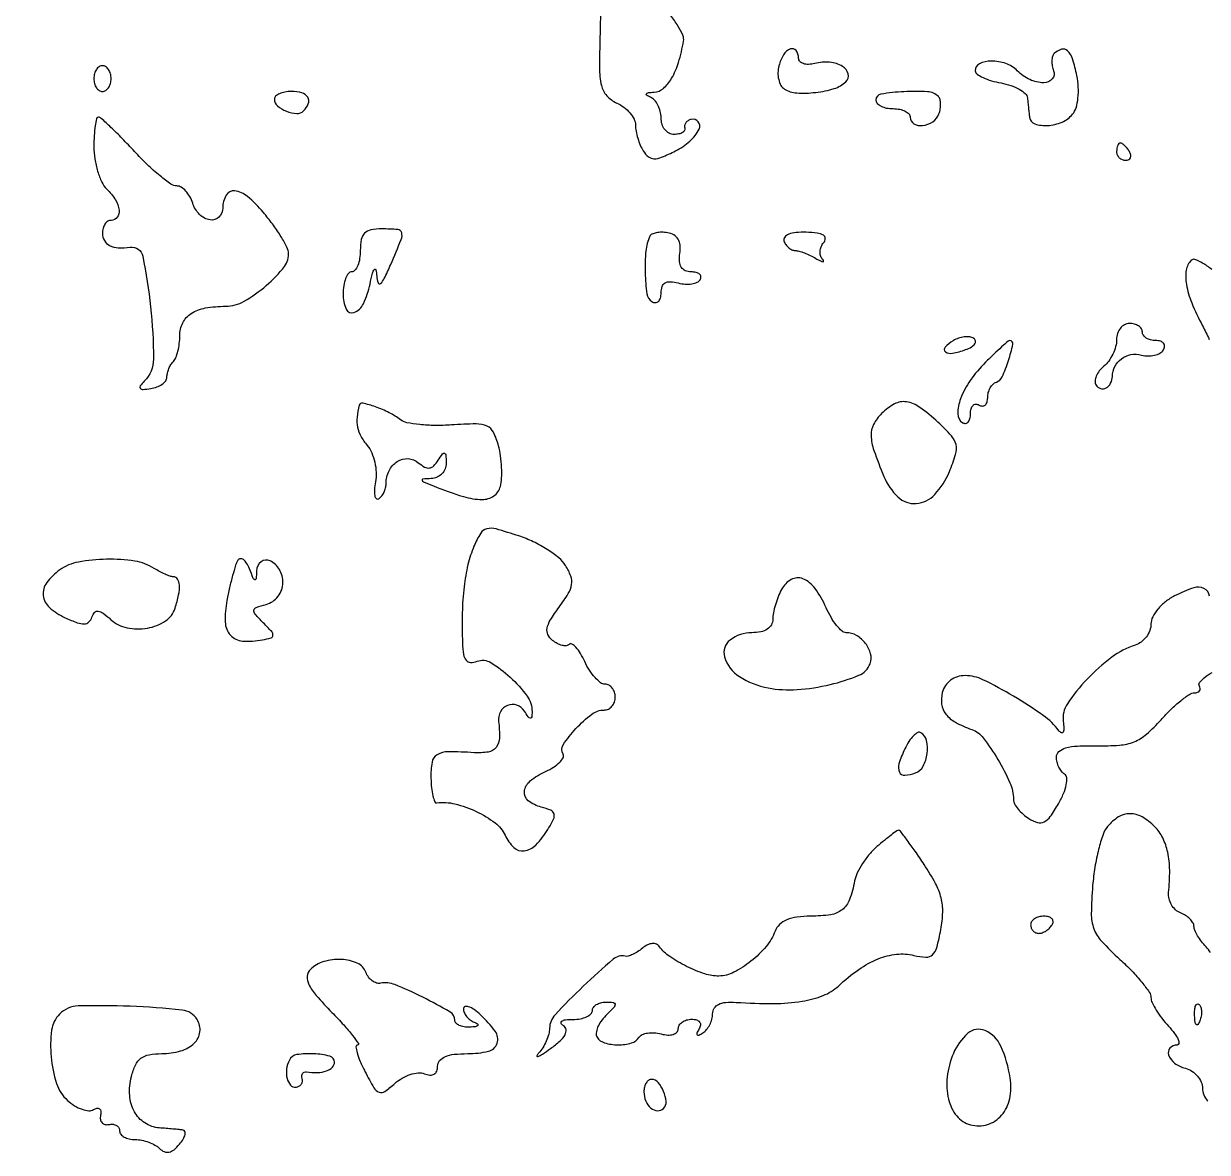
# Model space of a CAD drawing. Extents: x 0 to 5034, y 0 to 2560.
# Drawn here: x 535.8 to 673.6, y 1475.5 to 1606.9 of the extents above; entities that cross this region are included whole.
import ezdxf

# ---------------------------------------------------------------- set-up
doc = ezdxf.new("R2010")
doc.units = 0

msp = doc.modelspace()

# ---------------------------------------------------------------- linework, layer by layer
for points in [[(526.103439, 1377, 0.000674), (526.155146, 1387.921644, 0.000044), (526.25998, 1419.689892, 0.000061), (526.356434, 1450.89634, 0.000347), (526.394204, 1467.5, 0.005704), (526.33438, 1473.587084, 0.002906), (526.127489, 1481.234375, 0.002886), (525.822765, 1489.118343, 0.004321), (525.457378, 1496, -0.004088), (525.092582, 1502.810605, -0.002882), (524.789257, 1510.471875, -0.002908), (524.584007, 1517.802787, -0.006113), (524.527327, 1523.5, -0.005473), (524.725166, 1538.461266, -0.003102), (525.275425, 1556.573098, -0.000555), (525.982654, 1575.331144, -0.12941), (526.484045, 1576.974185, 0.145659), (526.683963, 1577.71292, 0.003072), (526.564878, 1581.536407, 0.006859), (526.335124, 1586.037683, 0.004536), (525.953415, 1591.201332, -0.015741), (525.191422, 1606.01857, -0.005314), (524.990937, 1627.637261, -0.005068)], [(602.972531, 1610.90222, -0.007536), (602.909221, 1606.418567, 0.006461), (602.833487, 1601.764023, 0.055145), (603.055646, 1599.692368, 0.13078), (603.668656, 1598.506475, 0.103852), (604.840775, 1597.657844, -0.05644), (605.667686, 1597.170607, -0.055442), (606.370226, 1596.508218, -0.060443), (606.851222, 1595.779313, -0.113729), (607.015313, 1595.097186, 0.044512), (607.085963, 1594.382626, 0.026605), (607.289654, 1593.552836, 0.026498), (607.582897, 1592.741687, 0.04113), (607.927737, 1592.082683, 0.078031), (608.52877, 1591.397482, 0.175519), (609.16963, 1591.165366, 0.099428), (610.062419, 1591.344674, 0.01621), (611.676613, 1592.082683, 0.066209), (613.349147, 1593.210956, 0.09622), (614.428024, 1594.620606, 0.29634), (614.329221, 1595.477577, 0.288853), (613.5, 1595.75, 0.0758), (613.136763, 1595.598012, 0.09521), (612.867188, 1595.353125, 0.109702), (612.732382, 1595.055244, 0.132821), (612.75, 1594.75, -0.210722), (612.723262, 1594.465217, -0.131092), (612.485937, 1594.220313, -0.086375), (612.056364, 1594.054636, -0.048983), (611.5, 1594, -0.12694), (610.92795, 1594.14761, -0.100762), (610.440625, 1594.563021, -0.089679), (610.113024, 1595.184424, -0.076722), (610, 1595.916667, 0.060204), (609.90689, 1596.687147, 0.059088), (609.632812, 1597.418476, 0.064373), (609.228318, 1598.003208, 0.113869), (608.75, 1598.337719, -0.042025), (608.319604, 1598.555009, -0.439808), (608.286222, 1598.728047, -0.204538), (608.517963, 1598.863569, -0.019696), (609.182612, 1598.921053, 0.170617), (610.261843, 1599.35821, 0.080804), (611.225981, 1600.534284, 0.058008), (612.027983, 1602.3818, 0.029866), (612.613366, 1604.838153, 0.148182), (612.528734, 1605.540115, 0.031682), (611.957892, 1606.643185, 0.030515), (611.104931, 1607.884873, 0.024958)], [(674.072525, 1578.29208, 0.036463), (672.999853, 1579.024756, 0.041518), (672.120689, 1579.442275, 0.294546), (671.680667, 1579.347334, 0.16107), (671.101119, 1578.195028, 0.079744), (671.121887, 1576.539533, 0.0552), (671.744098, 1574.391779, 0.024939), (673, 1571.738815, -0.021377), (673.768556, 1570.144772, -0.019484)], [(673.822633, 1540.254037, 0.237501), (673.168472, 1541.150851, 0.206733), (671.983752, 1541.22976, 0.031305), (669.75, 1540.275315, 0.049187), (668.688832, 1539.603067, 0.051909), (667.800365, 1538.74721, 0.057535), (667.197871, 1537.838395, 0.118165), (667, 1537.012822, -0.089785), (666.862147, 1536.251327, -0.070908), (666.460188, 1535.515122, -0.070354), (665.864652, 1534.9153, -0.085501), (665.162341, 1534.551525, 0.08451), (662.435413, 1533.145861, 0.042492), (659.539472, 1530.556815, 0.040934), (657.269667, 1527.718363, 0.183754), (656.79475, 1525.683262, -0.02306), (656.866735, 1524.868115, -0.117048), (656.780751, 1524.423587, -0.414907), (656.577418, 1524.347026, -0.127708), (656.29475, 1524.575849, 0.079497), (654.460871, 1526.375193, 0.021272), (651.019805, 1528.603667, 0.019503), (647.448427, 1530.523102, 0.114029), (645.384497, 1531, 0.075231), (644.474052, 1530.862233, 0.083852), (643.681938, 1530.462185, 0.08599), (643.080105, 1529.834349, 0.084429), (642.719866, 1529.036768, 0.099685), (642.641481, 1527.664629, 0.133122), (643.132418, 1526.523666, 0.100167), (644.26989, 1525.565383, 0.039926), (646.140054, 1524.72881, -0.145559), (647.482393, 1523.750284, -0.028423), (649.177889, 1521.245048, -0.030108), (650.590798, 1518.517425, -0.104818), (651, 1516.586909, 0.123357), (651.126162, 1516.083322, 0.047041), (651.528436, 1515.475913, 0.04295), (652.110635, 1514.869243, 0.040493), (652.79893, 1514.357643, 0.067973), (653.809839, 1513.903153, 0.190846), (654.568752, 1513.971934, 0.123805), (655.286283, 1514.593552, 0.022383), (656.239595, 1516.09475, 0.029485), (656.823217, 1517.266611, 0.050588), (657.14758, 1518.30771, 0.068169), (657.199578, 1519.108891, 0.240985), (656.940665, 1519.536671, -0.090861), (656.580488, 1519.862125, -0.05315), (656.27632, 1520.359826, -0.05081), (656.069776, 1520.942161, -0.059899), (656, 1521.522519, -0.214952), (656.288007, 1522.161498, -0.11332), (657.067843, 1522.585701, -0.057453), (658.46161, 1522.807398, -0.015759), (660.688703, 1522.832891, 0.023891), (663.338358, 1522.906314, 0.077624), (665.044394, 1523.306513, 0.08362), (666.477673, 1524.189609, 0.030643), (668.174607, 1525.869389, -0.01763), (669.324233, 1527.068175, -0.022739), (670.465357, 1528.080383, -0.021391), (671.469076, 1528.823579, -0.14975), (672.044921, 1529, 0.078182), (672.418831, 1529.058826, 0.155993), (672.659782, 1529.23142, 0.185368), (672.731661, 1529.487999, 0.115546), (672.631139, 1529.787813, -0.314074), (672.652986, 1530.18418, -0.054714), (673.205687, 1530.750737, -0.042543), (674.107446, 1531.372207, -0.025423)], [(673.912642, 1498.760467, 0.077037), (673.410981, 1499.446162, -0.030855), (672.871001, 1500.057241, -0.031517), (672.414476, 1500.725972, -0.033208), (672.095422, 1501.354696, -0.101145), (672, 1501.821583, 0.135124), (671.886278, 1502.234704, 0.062071), (671.540571, 1502.679018, 0.054892), (671.03423, 1503.085065, 0.05), (670.435986, 1503.386191, -0.094149), (669.851868, 1503.747662, -0.074559), (669.384032, 1504.326126, -0.073312), (669.10024, 1505.026762, -0.085236), (669.051141, 1505.74318, 0.027056), (669.174955, 1508.345995, 0.050418), (668.949023, 1510.443173, 0.062706), (668.370089, 1512.115262, 0.081891), (667.428571, 1513.428571, 0.066036), (665.963805, 1514.550245, 0.130652), (664.559749, 1514.926468, 0.140116), (663.221273, 1514.546727, 0.080978), (661.94969, 1513.439381, 0.090067), (661.42066, 1512.500391, 0.021515), (660.905554, 1510.776777, 0.021425), (660.477819, 1508.714786, 0.019741), (660.213974, 1506.566706, 0.016931), (660.05354, 1503.287042, 0.092374), (660.351451, 1501.543242, 0.099126), (661.249518, 1500.081865, 0.020966), (663.386729, 1497.966647, -0.016132), (664.770446, 1496.623387, -0.021187), (665.938602, 1495.306459, -0.019273), (666.803573, 1494.156028, -0.152709), (667, 1493.527883, 0.110206), (667.13053, 1492.942869, 0.027286), (667.598943, 1492.072269, 0.026584), (668.258514, 1491.11091, 0.023891), (669.038955, 1490.188561, -0.024038), (669.750288, 1489.347384, -0.056384), (670.173774, 1488.64289, -0.130554), (670.250488, 1488.19317, -0.387895), (670.038955, 1488, 0.210198), (669.21152, 1487.63607, 0.277521), (669.050875, 1486.846235, 0.148089), (669.755892, 1485.88898, 0.096844), (671, 1485.289749, -0.079519), (671.764274, 1484.953491, -0.072673), (672.4125, 1484.386928, -0.07577), (672.849491, 1483.683962, -0.101579), (673, 1482.950756, 0.099768), (673.149444, 1482.20925, 0.071531), (673.585761, 1481.482306, 0.068604)]]:
    msp.add_lwpolyline(points, format="xyb")
for points in [[(623.710511, 1602.000996, 0.058871), (623.596758, 1601.182961, 0.062434), (623.680929, 1600.377658, 0.069923), (623.940418, 1599.705582, 0.127084), (624.34388, 1599.28185, 0.125835), (625.786213, 1598.825025, 0.043568), (627.985913, 1598.892584, 0.04366), (630.151019, 1599.342862, 0.119209), (631.491641, 1600.127652, 0.267168), (631.759671, 1601.053657, 0.20161), (631.115807, 1601.921548, 0.112069), (629.612381, 1602.4055, 0.086211), (627.889302, 1602.260801, -0.054449), (627.166085, 1602.153724, -0.089366), (626.554982, 1602.239879, -0.126436), (626.151361, 1602.498504, -0.189575), (626, 1602.883369, 0.160805), (625.711298, 1603.757832, 0.337197), (625.062354, 1603.946258, 0.163993), (624.25648, 1603.277133, 0.07438)], [(655.735568, 1603.402234, 0.131935), (655.545171, 1603.072034, 0.057779), (655.471459, 1602.568156, 0.05155), (655.514361, 1601.982947, 0.04759), (655.67589, 1601.402234, -0.280409), (655.503318, 1600.455855, -0.214806), (654.522261, 1600.017187, -0.110019), (652.911651, 1600.380508, -0.086307), (651.443444, 1601.413699, 0.112594), (650.110529, 1602.251514, 0.084892), (648.399193, 1602.540929, 0.113303), (647.034652, 1602.225039, 0.303934), (646.556697, 1601.404671, 0.225662), (646.768882, 1601.022178, 0.044991), (647.461334, 1600.615987, 0.039558), (648.425308, 1600.251479, 0.027739), (649.556697, 1599.990179, -0.037764), (650.69246, 1599.703793, -0.048998), (651.672123, 1599.265816, -0.057835), (652.370661, 1598.752347, -0.18221), (652.625, 1598.240179, 0.001587), (652.681966, 1597.692424, 0.001085), (652.75, 1597.070553, 0.001093), (652.818189, 1596.471419, 0.002211), (652.875, 1596, 0.285171), (653.49693, 1595.230834, 0.101954), (654.956738, 1595.036942, 0.08239), (656.652657, 1595.444005, 0.120096), (657.881187, 1596.35684, 0.101367), (658.283494, 1597.109852, 0.044665), (658.508159, 1598.221776, 0.040504), (658.546009, 1599.52062, 0.036407), (658.378632, 1600.85684, 0.026205), (657.887309, 1602.782669, 0.12617), (657.297807, 1603.737288, 0.270791), (656.585611, 1603.909823, 0.124177)], [(544, 1600.5, 0.064853), (544.074694, 1599.926543, 0.082425), (544.29375, 1599.440625, 0.098894), (544.618646, 1599.115568, 0.148195), (545, 1599, 0.148195), (545.381354, 1599.115568, 0.098894), (545.70625, 1599.440625, 0.082425), (545.925306, 1599.926543, 0.064853), (546, 1600.5, 0.064853), (545.925306, 1601.073457, 0.082425), (545.70625, 1601.559375, 0.098894), (545.381354, 1601.884432, 0.148195), (545, 1602, 0.148195), (544.618646, 1601.884432, 0.098894), (544.29375, 1601.559375, 0.082425), (544.074694, 1601.073457, 0.064853)], [(565, 1598.106989, 0.218907), (565.3552, 1597.334562, 0.081579), (566.400699, 1596.699345, 0.081237), (567.598661, 1596.430132, 0.214275), (568.402234, 1596.735568, 0.104297), (568.952019, 1597.579208, 0.235241), (568.883473, 1598.319195, 0.186855), (568.20484, 1598.83178, 0.069473), (567, 1599, 0.042713), (566.234328, 1598.934472, 0.06238), (565.5875, 1598.737678, 0.081888), (565.149216, 1598.448422, 0.208972)], [(635, 1598, 0.191087), (635.151477, 1597.618118, 0.088204), (635.5875, 1597.29375, 0.068025), (636.234582, 1597.073693, 0.048028), (637, 1597, -0.048028), (637.765418, 1596.926307, -0.068025), (638.4125, 1596.70625, -0.088204), (638.848523, 1596.381882, -0.191087), (639, 1596, 0.262824), (639.424407, 1595.248372, 0.167329), (640.432463, 1595.032283, 0.123114), (641.603609, 1595.480361, 0.149596), (642.32411, 1596.402234, 0.04759), (642.485639, 1596.982947, 0.05155), (642.528541, 1597.568156, 0.057779), (642.454829, 1598.072034, 0.131935), (642.264432, 1598.402234, 0.182982), (641.00495, 1598.969886, 0.029206), (638.254062, 1598.978363, 0.026651), (635.584113, 1598.687251, 0.367553)], [(544, 1592.571429, 0.038834), (544.110663, 1591.148734, 0.035061), (544.440625, 1589.709375, 0.036842), (544.923887, 1588.460046, 0.085875), (545.5, 1587.642857, -0.055423), (546.507008, 1586.383905, -0.107292), (546.947156, 1585.178745, -0.202015), (546.726068, 1584.35516, -0.231473), (546, 1584, 0.148195), (545.618646, 1583.884432, 0.098894), (545.29375, 1583.559375, 0.082425), (545.074694, 1583.073457, 0.064853), (545, 1582.5, 0.130634), (545.225786, 1581.650556, 0.146095), (545.837389, 1581.068017, 0.106025), (546.844122, 1580.800564, 0.048681), (548.206958, 1580.867231, -0.398137), (549.687037, 1579.829171, -0.023802), (550.600451, 1573.935896, -0.025792), (550.933151, 1567.848704, -0.1997), (549.869301, 1565.269301, 0.034068), (549.394633, 1564.725133, 0.356394), (549.404429, 1564.449633, 0.233315), (549.720415, 1564.318967, 0.019854), (550.619301, 1564.414631, 0.053087), (551.338681, 1564.599701, 0.066041), (551.947545, 1564.924281, 0.079438), (552.359338, 1565.331817, 0.159341), (552.5, 1565.761996, -0.058752), (552.55484, 1566.227095, -0.038992), (552.720312, 1566.73894, -0.039042), (552.962775, 1567.21784, -0.059742), (553.25, 1567.583333, 0.102048), (553.538928, 1568.022407, 0.032953), (553.779688, 1568.76701, 0.031293), (553.944715, 1569.652369, 0.030438), (554, 1570.559678, -0.11329), (554.347269, 1572.072665, -0.137712), (555.30824, 1573.157476, -0.101122), (556.956462, 1573.797893, -0.042285), (559.342006, 1574, 0.131745), (561.479591, 1574.573179, 0.047563), (564.063129, 1576.413751, 0.04666), (566.17466, 1578.619955, 0.206865), (566.6299, 1580.315896, 0.087108), (566.387276, 1581.049251, 0.01754), (565.691845, 1582.240637, 0.018031), (564.772612, 1583.585741, 0.015991), (563.722815, 1584.917569, 0.041106), (561.87558, 1586.778624, 0.150262), (560.367397, 1587.431741, 0.300948), (559.389572, 1586.929767, 0.12867), (559, 1585.440983, -0.20147), (558.552815, 1584.376225, -0.237823), (557.522358, 1584.047743, -0.160178), (556.29485, 1584.680629, -0.117985), (555.5, 1586, 0.052032), (555.166338, 1586.764963, 0.058436), (554.692211, 1587.4125, 0.06686), (554.156542, 1587.85328, 0.139648), (553.641467, 1588, -0.154166), (552.967201, 1588.212959, -0.018156), (551.696841, 1589.175, -0.020363), (550.237803, 1590.468118, -0.015361), (548.739931, 1592, 0.006715), (547.29207, 1593.532874, 0.01013), (545.986496, 1594.825, 0.005326), (544.860568, 1595.872457, 0.186792), (544.531076, 1596, 0.346652), (544.322308, 1595.835492, 0.020594), (544.156004, 1594.992857, 0.023868), (544.038274, 1593.885826, 0.014556)], [(663, 1592, 0.105053), (663.081062, 1591.618444, 0.099167), (663.311086, 1591.29375, 0.09642), (663.654762, 1591.076123, 0.093332), (664.059017, 1591, 0.108972), (664.413961, 1591.078288, 0.182303), (664.6254, 1591.29375, 0.161196), (664.656512, 1591.6179, 0.082592), (664.5, 1592, 0.029505), (664.231006, 1592.382774, 0.035638), (663.933975, 1592.70625, 0.038439), (663.65171, 1592.934461, 0.151918), (663.440983, 1593, 0.210953), (663.272352, 1592.92554, 0.081139), (663.129539, 1592.70625, 0.061769), (663.032345, 1592.382849, 0.042167)], [(575, 1580.5, -0.038131), (574.926884, 1579.542644, -0.057076), (574.70625, 1578.734375, -0.074992), (574.382936, 1578.182831, -0.226478), (574, 1578, 0.231675), (573.616857, 1577.812401, 0.072835), (573.29375, 1577.241146, 0.055541), (573.073046, 1576.406008, 0.036866), (573, 1575.416667, 0.099624), (573.351985, 1573.667638, 0.40231), (574.258513, 1573.275122, 0.197606), (575.365972, 1574.299734, 0.055263), (576.131685, 1576.582498, -0.008062), (576.432093, 1577.869278, -0.116739), (576.645922, 1578.282119, -0.622597), (576.815924, 1578.238117, -0.031315), (576.920827, 1577.5, 0.062514), (577.078128, 1576.73746, 0.52798), (577.359913, 1576.659189, 0.106668), (577.785757, 1577.210562, 0.008877), (578.539142, 1578.86481, 0.005157), (579.765398, 1581.770956, 0.16014), (579.820457, 1582.540902, 0.321644), (579.365912, 1582.925485, 0.01996), (577.5, 1583, 0.045527), (576.231486, 1582.884257, 0.152009), (575.5, 1582.5, 0.152009), (575.115743, 1581.768514, 0.045527)], [(608.697666, 1582.160933, 0.086366), (608.225363, 1580.431573, 0.03137), (608.144795, 1577.881393, 0.02637), (608.35011, 1575.438988, 0.223784), (608.935036, 1574.54015, 0.138643), (609.341838, 1574.424033, 0.193645), (609.68931, 1574.562832, 0.138811), (609.922844, 1574.959277, 0.064209), (610, 1575.557614, -0.081384), (610.119691, 1576.288089, -0.182702), (610.470251, 1576.716105, -0.147647), (611.078722, 1576.85855, -0.048178), (611.999004, 1576.710511, 0.046215), (612.805232, 1576.577577, 0.054994), (613.575304, 1576.607491, 0.064046), (614.198685, 1576.78447, 0.15438), (614.558021, 1577.09388, 0.168206), (614.634874, 1577.437103, 0.190082), (614.477104, 1577.733827, 0.121123), (614.07737, 1577.934548, 0.05613), (613.496159, 1578, -0.10085), (612.808683, 1578.140089, -0.156524), (612.354408, 1578.532586, -0.122872), (612.146294, 1579.197864, -0.050898), (612.187142, 1580.146137, 0.057805), (612.215077, 1581.100075, 0.113007), (611.983391, 1581.820215, 0.130537), (611.491152, 1582.30219, 0.091441), (610.753971, 1582.55707, 0.037201), (610.062836, 1582.609797, 0.048059), (609.429694, 1582.549934, 0.056396), (608.938725, 1582.396451, 0.180995)], [(624.297231, 1581.608307, 0.068515), (624.50696, 1581.183465, 0.064425), (624.827416, 1580.821067, 0.068844), (625.205293, 1580.57317, 0.107012), (625.583333, 1580.484687, -0.064074), (626.037518, 1580.418515, -0.021903), (626.671354, 1580.210963, -0.021359), (627.35843, 1579.918071, -0.023079), (628, 1579.574362, 0.014691), (628.54258, 1579.271868, 0.094898), (628.841611, 1579.18264, 0.570245), (628.905033, 1579.268709, 0.083847), (628.758676, 1579.497665, -0.120051), (628.544175, 1579.893013, -0.085832), (628.500316, 1580.396379, -0.078132), (628.630869, 1580.929222, -0.073785), (628.92016, 1581.407991, 0.173409), (629.093504, 1581.886681, 0.267095), (628.881115, 1582.259375, 0.101415), (628.16811, 1582.502543, 0.022456), (626.875381, 1582.608307, 0.030959), (625.705001, 1582.578841, 0.070853), (624.847339, 1582.379345, 0.127809), (624.378438, 1582.041576, 0.259089)], [(663, 1570.122445, -0.067142), (662.890812, 1569.312994, -0.044516), (662.562609, 1568.433419, -0.044312), (662.080982, 1567.620155, -0.063794), (661.51101, 1567.009138, 0.054663), (660.98526, 1566.465697, 0.067504), (660.632467, 1565.856379, 0.080912), (660.497733, 1565.27718, 0.156422), (660.611146, 1564.820162, 0.186777), (661.131915, 1564.425975, 0.194292), (661.771823, 1564.493529, 0.150186), (662.306588, 1565.030146, 0.116159), (662.515313, 1565.833333, -0.11341), (662.80925, 1566.990173, -0.115766), (663.577386, 1567.892603, -0.114508), (664.674343, 1568.365581, -0.109141), (665.888137, 1568.319002, 0.058638), (666.659422, 1568.211384, 0.062485), (667.417591, 1568.289993, 0.070112), (668.049257, 1568.533626, 0.127969), (668.446158, 1568.912882, 0.121386), (668.580547, 1569.329571, 0.190983), (668.46836, 1569.683413, 0.15122), (668.11137, 1569.920467, 0.071625), (667.559017, 1570, -0.062283), (666.962904, 1570.074545, -0.080552), (666.457961, 1570.29375, -0.097988), (666.120018, 1570.618621, -0.153634), (666, 1571, 0.148195), (665.884432, 1571.381354, 0.098894), (665.559375, 1571.70625, 0.082425), (665.073457, 1571.925306, 0.064853), (664.5, 1572, 0.124374), (663.92793, 1571.855463, 0.100781), (663.440625, 1571.448468, 0.090529), (663.113153, 1570.83968, 0.078397)], [(643.981215, 1569.98839, 0.064952), (643.035332, 1569.21832, 0.455378), (643.085962, 1568.697231, 0.207501), (643.902227, 1568.523155, 0.037306), (645.433624, 1568.953024, 0.042893), (646.10737, 1569.265263, 0.105889), (646.510968, 1569.626956, 0.208958), (646.586949, 1569.971388, 0.208535), (646.385878, 1570.261514, 0.108927), (645.905974, 1570.429428, 0.058234), (645.274693, 1570.431473, 0.053875), (644.598498, 1570.279736, 0.056356)], [(647.746008, 1567.47328, 0.042987), (645.976312, 1565.369989, 0.063301), (644.847539, 1563.239008, 0.088586), (644.520185, 1561.479807, 0.261873), (645.09388, 1560.441979, 0.167665), (645.437116, 1560.364744, 0.190163), (645.733827, 1560.521767, 0.12142), (645.934534, 1560.920279, 0.056284), (646, 1561.5, -0.063222), (646.072951, 1562.074636, -0.134005), (646.29375, 1562.461189, -0.191582), (646.620597, 1562.602013, -0.146489), (647, 1562.5, 0.129002), (647.38002, 1562.383699, 0.189552), (647.70625, 1562.496996, 0.14589), (647.926211, 1562.838553, 0.070719), (648, 1563.35765, -0.063692), (648.075376, 1563.94697, -0.063576), (648.29666, 1564.498738, -0.069517), (648.623696, 1564.931441, -0.116278), (649.009908, 1565.169969, 0.210501), (649.691047, 1565.787795, 0.026271), (650.423724, 1567.695871, 0.026818), (650.924431, 1569.574488, 0.476182), (650.578946, 1570, 0.179931), (650.383508, 1569.927316, 0.004055), (649.620455, 1569.257776, 0.008611), (648.736509, 1568.441617, 0.005658)], [(574.875, 1562.468615, 0.039893), (574.618995, 1561.069153, 0.07469), (574.673997, 1559.922112, 0.078021), (575.059414, 1558.875182, 0.04725), (575.80987, 1557.785041, -0.073295), (576.326751, 1556.943881, -0.045397), (576.685561, 1555.838769, -0.04447), (576.845852, 1554.652701, -0.05865), (576.767733, 1553.565303, 0.02757), (576.643113, 1552.639175, 0.066853), (576.680883, 1551.951625, 0.159574), (576.866009, 1551.616637, 0.33779), (577.144457, 1551.589279, 0.088731), (577.471999, 1551.882741, 0.05328), (577.748684, 1552.327251, 0.051194), (577.936545, 1552.845103, 0.061504), (578, 1553.359017, -0.113963), (578.343448, 1554.846282, -0.136322), (579.293688, 1555.919128, -0.157345), (580.551758, 1556.257607, -0.162256), (581.752422, 1555.790509, 0.046055), (582.487904, 1555.286605, 0.157966), (583.048919, 1555.175629, 0.169137), (583.544487, 1555.416946, 0.054647), (584.060903, 1556.064302, -0.014385), (584.565928, 1556.813799, -0.330568), (584.797858, 1556.888239, -0.304309), (584.951909, 1556.68645, -0.01312), (584.984687, 1555.75, -0.095759), (584.859101, 1555.068313, -0.097835), (584.488859, 1554.488354, -0.097805), (583.925777, 1554.092634, -0.095638), (583.25, 1553.936614, 0.01007), (582.28335, 1553.88209, 0.476888), (582.185744, 1553.740738, 0.225889), (582.35654, 1553.549872, 0.005308), (583.5, 1553.085323, 0.017586), (586.999325, 1551.847039, 0.074377), (589.190144, 1551.501431, 0.156645), (590.530662, 1551.92019, 0.177188), (591.295785, 1553.023082, 0.050978), (591.445106, 1553.985585, 0.024172), (591.449766, 1555.242186, 0.023664), (591.327433, 1556.56895, 0.030854), (591.084102, 1557.763491, 0.048185), (590.49872, 1559.323725, 0.176733), (589.750161, 1560.043378, 0.108281), (588.484447, 1560.300134, 0.012905), (585.609707, 1560.181074, -0.019131), (583.708584, 1560.126033, -0.022691), (581.91477, 1560.224229, -0.022292), (580.430881, 1560.440365, -0.117388), (579.685514, 1560.775839, 0.046874), (578.370146, 1561.60592, 0.032739), (576.75619, 1562.295558, 0.02769), (575.294305, 1562.720671, 0.404567)], [(635.65773, 1561.514872, 0.076745), (634.723642, 1560.239671, 0.129306), (634.433662, 1558.953977, 0.075551), (634.759224, 1557.225484, 0.014039), (635.91654, 1554.197387, 0.104591), (637.564833, 1551.796147, 0.211449), (639.68175, 1551.037658, 0.191075), (641.832658, 1552.077488, 0.08692), (643.545681, 1554.753089, 0.023912), (644.27438, 1556.76019, 0.132812), (644.315707, 1557.896041, 0.127978), (643.780043, 1558.91925, 0.021572), (642.213243, 1560.503089, 0.030716), (640.105592, 1562.229384, 0.118477), (638.551105, 1562.866525, 0.162479), (637.159641, 1562.629089, 0.073695)], [(588.227451, 1546.060212, 0.043433), (587.526378, 1543.920321, 0.028035), (587.075243, 1541.349777, 0.023974), (586.863674, 1538.320953, 0.015191), (586.894037, 1534.781385, 0.028212), (587.019381, 1533.471037, 0.132244), (587.321778, 1532.784201, 0.223615), (587.829009, 1532.537235, 0.095166), (588.590818, 1532.673224, -0.232389), (590.170773, 1532.53022, -0.049185), (592.4458, 1530.817801, -0.049632), (594.401195, 1528.624403, -0.161571), (594.984687, 1526.793644, -0.028705), (594.942724, 1526.188484, -0.404928), (594.788089, 1526.064793, -0.217319), (594.552372, 1526.200634, -0.013851), (594.096491, 1526.878115, 0.169875), (593.227794, 1527.565847, 0.180448), (592.144646, 1527.539908, 0.172869), (591.310341, 1526.803204, 0.158282), (591.091962, 1525.674593, -0.038141), (591.182439, 1523.733745, -0.159509), (590.791056, 1522.64813, -0.188784), (589.882229, 1522.109198, -0.057042), (588.25, 1522.030596, 0.015037), (585.212561, 1522.139294, 0.135925), (583.942105, 1521.795202, 0.221598), (583.344505, 1520.921614, 0.048096), (583.217634, 1519.05025, 0.019218), (583.29295, 1517.925384, 0.032182), (583.452896, 1516.991527, 0.035152), (583.662773, 1516.323111, 0.346657), (583.900751, 1516.184031, -0.095737), (586.007831, 1516.073535, -0.049773), (588.496794, 1515.185392, -0.050113), (590.692214, 1513.862357, -0.125852), (591.855635, 1512.4175, 0.095476), (592.869242, 1510.991383, 0.228475), (594.073216, 1510.601357, 0.168766), (595.414377, 1511.283197, 0.052003), (596.829055, 1513.097882, 0.024232), (597.490452, 1514.280879, 0.189749), (597.543774, 1514.897218, 0.225415), (597.161387, 1515.322652, 0.034874), (596.057543, 1515.695203, -0.10114), (594.544474, 1516.439908, -0.263747), (594.092834, 1517.519927, -0.195358), (594.767144, 1518.738186, -0.063054), (596.556388, 1519.843738, 0.033431), (597.498052, 1520.351302, 0.054526), (598.208556, 1520.91437, 0.075524), (598.60392, 1521.44434, 0.267027), (598.590969, 1521.85281, -0.293154), (598.60939, 1522.952182, -0.040392), (600.095104, 1524.835888, -0.041965), (601.938172, 1526.513207, -0.165093), (603.372288, 1527, 0.115136), (603.866026, 1527.115221, 0.100417), (604.286443, 1527.440625, 0.093485), (604.568608, 1527.927188, 0.084976), (604.666667, 1528.5, 0.076647), (604.5783, 1529.073062, 0.08964), (604.322151, 1529.559375, 0.10076), (603.941122, 1529.884477, 0.127057), (603.493848, 1530, -0.163257), (602.960836, 1530.178801, -0.047467), (602.313646, 1530.772335, -0.042229), (601.667914, 1531.622909, -0.034366), (601.123074, 1532.629226, 0.027077), (600.619159, 1533.593228, 0.050027), (600.094732, 1534.30383, 0.076917), (599.630836, 1534.680129, 0.340677), (599.304569, 1534.637902, -0.176159), (598.96979, 1534.481659, -0.081049), (598.48312, 1534.517654, -0.065202), (597.924539, 1534.731606, -0.049218), (597.379559, 1535.099957, -0.10402), (596.837137, 1535.783521, -0.165251), (596.736873, 1536.51653, -0.09228), (597.112484, 1537.468972, -0.019242), (598.128256, 1538.959606, 0.02261), (599.197291, 1540.551323, 0.098443), (599.584794, 1541.613019, 0.128323), (599.485021, 1542.592207, 0.050406), (598.881092, 1543.818794, 0.081138), (598.096201, 1544.713392, 0.030962), (596.74947, 1545.688733, 0.029668), (595.127015, 1546.586875, 0.032067), (593.450489, 1547.260682, 0.010706), (590.795858, 1548.072056, 0.125943), (589.724666, 1548.098466, 0.202759), (589.006993, 1547.57957, 0.035334)], [(540.027055, 1543.306397, 0.080527), (538.510613, 1541.830879, 0.190628), (538.109957, 1540.334605, 0.184279), (538.838953, 1538.932877, 0.074947), (540.670587, 1537.740322, 0.018162), (542.075898, 1537.160678, 0.095661), (542.895277, 1537.02496, 0.190845), (543.417159, 1537.24792, 0.117572), (543.774297, 1537.822891, -0.099304), (544.081976, 1538.360625, -0.253351), (544.489443, 1538.512541, -0.127589), (545.067395, 1538.272806, -0.022143), (545.986116, 1537.512565, 0.133864), (547.861937, 1536.561087, 0.0954), (550.229587, 1536.530197, 0.10113), (552.325922, 1537.364471, 0.172464), (553.452206, 1538.849414, 0.024137), (553.867341, 1540.415827, 0.066574), (553.955958, 1541.551844, 0.127655), (553.735982, 1542.240842, 0.251991), (553.25, 1542.515313, -0.076727), (552.863504, 1542.583078, -0.020559), (552.279688, 1542.808067, -0.020331), (551.629313, 1543.121915, -0.019742), (551, 1543.490419, 0.10526), (548.767404, 1544.329417, 0.041646), (545.478897, 1544.548346, 0.041623), (542.205684, 1544.220039, 0.107372)], [(560.763287, 1544.426008, 0.061387), (560.496777, 1543.846355, 0.010156), (560.146796, 1542.665034, 0.011021), (559.792171, 1541.25071, 0.009547), (559.481475, 1539.752945, 0.053621), (559.283407, 1537.228711, 0.178144), (559.893194, 1535.708282, 0.194267), (561.297396, 1535.024717, 0.064982), (563.620179, 1535.165426, 0.025274), (564.617033, 1535.410241, 0.318072), (564.842842, 1535.699081, 0.199484), (564.690585, 1536.121201, 0.011359), (563.714425, 1537.142739, -0.014732), (562.755676, 1538.159701, -0.22216), (562.620578, 1538.613648, -0.276717), (562.894346, 1538.946787, -0.021806), (564.035832, 1539.299119, 0.084196), (564.804856, 1539.646031, 0.078445), (565.43819, 1540.23408, 0.079074), (565.855711, 1540.983906, 0.087786), (566, 1541.799392, 0.128149), (565.59503, 1543.353516, 0.1583), (564.502458, 1544.365215, 0.279969), (563.460358, 1544.246985, 0.221256), (562.929715, 1543.218615, -0.009517), (562.872225, 1542.260099, -0.466532), (562.734865, 1542.16228, -0.234721), (562.551214, 1542.321835, -0.005288), (562.102217, 1543.433624, 0.041436), (561.770457, 1544.109905, 0.098837), (561.396557, 1544.522756, 0.195973), (561.048918, 1544.611815, 0.223874)], [(624.015254, 1541.028503, 0.029209), (623.626503, 1540.187509, 0.022352), (623.298231, 1539.228796, 0.02281), (623.0715, 1538.300632, 0.048532), (623, 1537.565741, -0.127748), (622.829639, 1536.909838, -0.123681), (622.360251, 1536.41036, -0.094086), (621.591983, 1536.101084, -0.048812), (620.559017, 1536, 0.164674), (618.028026, 1535.143186, 0.310789), (617.389074, 1533.184347, 0.18093), (619.111182, 1530.896929, 0.0958), (622.458086, 1529.573841, 0.063504), (625.816461, 1529.376785, 0.041225), (629.66651, 1529.961151, 0.039582), (633.00022, 1531.03697, 0.206124), (634.319032, 1532.389002, 0.157561), (634.380867, 1533.536039, 0.099455), (633.784196, 1534.749618, 0.095902), (632.740171, 1535.673391, 0.134081), (631.544111, 1536, -0.184666), (631.052979, 1536.187795, -0.04059), (630.420031, 1536.854773, -0.037071), (629.770738, 1537.795778, -0.028296), (629.200191, 1538.909865, 0.051697), (627.916161, 1541.15236, 0.14081), (626.493415, 1542.2742, 0.229893), (625.146468, 1542.187846, 0.1418)], [(638.350967, 1522.463948, 0.032506), (637.670964, 1520.741201, 0.184934), (637.723941, 1519.775086, 0.314291), (638.347658, 1519.400152, 0.074795), (639.597766, 1519.67589, 0.1812), (640.487251, 1520.463801, 0.088309), (640.958412, 1521.928589, 0.090237), (640.890554, 1523.437504, 0.200705), (640.233611, 1524.35562, 0.269203), (639.859116, 1524.365972, 0.072499), (639.364449, 1523.995324, 0.052969), (638.834286, 1523.335906, 0.03261)], [(635.11476, 1511.099531, 0.039328), (634.246179, 1510.217528, 0.030964), (633.448198, 1509.139483, 0.031849), (632.829779, 1508.038096, 0.064513), (632.518444, 1507.095772, -0.039442), (631.919408, 1504.923668, -0.137629), (631.080771, 1503.752625, -0.133515), (629.739183, 1503.169023, -0.03623), (627.409598, 1503, 0.031899), (625.809739, 1502.897827, 0.068147), (624.616579, 1502.575768, 0.091383), (623.78351, 1502.027607, 0.110679), (623.267245, 1501.25, -0.083621), (622.222269, 1499.476643, -0.049403), (620.4583, 1497.756818, -0.050091), (618.464302, 1496.467723, -0.114228), (616.736431, 1496.033269, -0.085389), (615.092539, 1496.284245, -0.033929), (612.973966, 1497.154347, -0.033865), (610.998943, 1498.298936, -0.088676), (609.826215, 1499.435698, 0.134135), (609.456167, 1499.734965, 0.124552), (608.974315, 1499.815464, 0.097086), (608.414309, 1499.656939, 0.055883), (607.826215, 1499.270735, -0.029964), (607.26841, 1498.861621, -0.034234), (606.689234, 1498.541851, -0.036575), (606.168839, 1498.344244, -0.132545), (605.817986, 1498.335037, 0.241612), (604.435116, 1498.001284, 0.012641), (600.948177, 1494.841364, 0.014115), (597.657093, 1491.521516, 0.186678), (597.022637, 1489.95, -0.063783), (596.923729, 1489.25813, -0.035931), (596.639462, 1488.457629, -0.035238), (596.230211, 1487.678201, -0.047937), (595.75, 1487.046183, 0.091483), (595.555224, 1486.737632, 0.657956), (595.643184, 1486.649296, 0.05298), (596.185507, 1486.933171, 0.009097), (597.141689, 1487.596183, 0.025506), (598.242907, 1488.478479, 0.08203), (598.831989, 1489.206004, 0.170504), (598.93657, 1489.783414, 0.213251), (598.641689, 1490.234687, -0.133724), (598.379845, 1490.525444, -0.377297), (598.443236, 1490.769315, -0.122276), (598.896373, 1490.935533, -0.025362), (599.75, 1490.984687, 0.042491), (600.61138, 1491.06393, 0.061885), (601.339062, 1491.289252, 0.081007), (601.832484, 1491.616457, 0.208855), (602, 1492, -0.154765), (602.120948, 1492.381386, -0.09778), (602.461607, 1492.70625, -0.080164), (602.97055, 1492.925485, -0.061768), (603.571429, 1493, -0.025319), (604.451332, 1492.955415, -0.386528), (604.638479, 1492.747076, -0.188299), (604.494772, 1492.385238, -0.008776), (603.562237, 1491.41938, 0.044372), (602.999387, 1490.746665, 0.05587), (602.612836, 1490.033, 0.066704), (602.446604, 1489.386218, 0.169581), (602.549826, 1488.91938, 0.186152), (603.432322, 1488.249713, 0.069695), (604.99682, 1488.026249, 0.069746), (606.560948, 1488.241178, 0.187502), (607.441979, 1488.90612, -0.15438), (607.801315, 1489.21553, -0.064046), (608.424696, 1489.392509, -0.054994), (609.194768, 1489.422423, -0.046215), (610.000996, 1489.289489, 0.049856), (610.775012, 1489.167635, 0.086541), (611.419485, 1489.242817, 0.126681), (611.841275, 1489.496111, 0.196983), (612, 1489.883369, -0.13841), (612.120176, 1490.309183, -0.10011), (612.457961, 1490.67199, -0.085792), (612.963179, 1490.916273, -0.069917), (613.559017, 1491, -0.068269), (614.138375, 1490.920525, -0.168066), (614.486737, 1490.679285, -0.20018), (614.57641, 1490.307968, -0.099174), (614.404508, 1489.845492, 0.029004), (614.156574, 1489.386848, 0.315645), (614.190983, 1489.190983, 0.315645), (614.386848, 1489.156574, 0.029004), (614.845492, 1489.404508, 0.081658), (615.287332, 1489.789327, 0.053443), (615.660863, 1490.353864, 0.052304), (615.914443, 1491.001439, 0.06728), (616, 1491.634383, -0.13696), (616.182224, 1492.287151, -0.144594), (616.673496, 1492.734959, -0.094315), (617.518547, 1492.963271, -0.035426), (618.75, 1492.969404, 0.017342), (623.099148, 1492.833828, 0.03871), (626.395461, 1493.101077, 0.052257), (628.865032, 1493.765177, 0.09602), (630.624435, 1494.864735, -0.033854), (633.009219, 1496.802473, -0.057382), (635.264185, 1498.034433, -0.069521), (637.397115, 1498.571267, -0.088645), (639.416782, 1498.43153, 0.049019), (640.807679, 1498.22424, 0.206183), (641.581425, 1498.512553, 0.137933), (642.086742, 1499.368481, 0.018434), (642.553362, 1501.432753, 0.039166), (642.771407, 1503.459824, 0.070225), (642.585712, 1505.120488, 0.06065), (641.920414, 1506.821985, 0.022684), (640.601872, 1509.025425, 0.005446), (639.569647, 1510.548905, 0.008557), (638.646498, 1511.832469, 0.003448), (637.83769, 1512.901918, 0.233191), (637.638821, 1513, 0.156582), (637.428452, 1512.932464, 0.006024), (636.760097, 1512.441737, 0.010264), (635.97852, 1511.827718, 0.007004)], [(653, 1502, 0.092995), (653.071618, 1501.618268, 0.096318), (653.276414, 1501.29375, 0.099231), (653.581949, 1501.076556, 0.105429), (653.940983, 1501, 0.089642), (654.346558, 1501.073302, 0.053229), (654.7871, 1501.29375, 0.051032), (655.193797, 1501.617485, 0.06081), (655.5, 1502, 0.139169), (655.607943, 1502.379648, 0.191142), (655.478525, 1502.70625, 0.138808), (655.110654, 1502.926733, 0.066118), (654.559017, 1503, 0.062283), (653.962904, 1502.925455, 0.080552), (653.457961, 1502.70625, 0.097988), (653.120018, 1502.381379, 0.153634)], [(569.196128, 1496.796128, 0.178038), (568.828289, 1496.000412, 0.137036), (569.012026, 1495.05394, 0.063753), (569.874409, 1493.769988, 0.013678), (571.699076, 1491.796128, -0.009239), (573.070216, 1490.339042, -0.017828), (574.102983, 1489.115113, -0.017561), (574.777916, 1488.189656, -0.601401), (574.677268, 1488, 0.443568), (574.497981, 1487.801989, 0.043788), (574.632019, 1487.092387, 0.033202), (574.985199, 1486.09584, 0.017571), (575.54641, 1484.910253, 0.012709), (576.588692, 1483.014404, 0.16814), (577.185739, 1482.501694, 0.25286), (577.84675, 1482.580696, 0.030328), (579.034845, 1483.531534, -0.052768), (579.872135, 1484.142175, -0.052195), (580.821693, 1484.566666, -0.056963), (581.736362, 1484.75426, -0.114216), (582.462755, 1484.652666, 0.070458), (583.101455, 1484.505997, 0.152243), (583.588734, 1484.613492, 0.170967), (583.892827, 1484.965251, 0.09382), (584, 1485.531385, -0.171089), (584.228941, 1486.180867, -0.124566), (584.845799, 1486.645099, -0.073656), (585.91379, 1486.91808, -0.025805), (587.5, 1487, 0.05804), (589.904735, 1487.280086, 0.259913), (590.914026, 1488.202535, 0.241822), (590.697623, 1489.607901, 0.052026), (589, 1491.5, 0.027967), (588.231212, 1492.121237, 0.067624), (587.5875, 1492.463497, 0.160166), (587.18029, 1492.478165, 0.333936), (587, 1492.238321, 0.102705), (587.092869, 1491.790976, 0.065381), (587.367188, 1491.333302, 0.061674), (587.772084, 1490.935095, 0.067691), (588.25, 1490.662281, -0.051902), (588.648042, 1490.45138, -0.449116), (588.672067, 1490.275306, -0.185333), (588.416573, 1490.137165, -0.021021), (587.75, 1490.078947, -0.048711), (587.080223, 1490.113984, -0.070749), (586.514063, 1490.28347, -0.093387), (586.133827, 1490.553989, -0.193926), (586, 1490.886059, 0.267905), (585.437066, 1491.861272, 0.015367), (582.269334, 1493.563254, 0.019142), (579.015504, 1495.032043, 0.146347), (577.363784, 1495.189614, -0.128494), (576.885793, 1495.21836, -0.082494), (576.390251, 1495.476514, -0.073261), (575.952824, 1495.918998, -0.066845), (575.645169, 1496.482293, 0.200693), (574.65543, 1497.518365, 0.09113), (572.795759, 1497.954549, 0.083471), (570.73998, 1497.710978, 0.125886)], [(540.011713, 1491.611713, 0.165081), (539.084364, 1489.731415, 0.055743), (539.023672, 1486.636041, 0.055473), (539.662366, 1483.526778, 0.131195), (540.936987, 1481.557026, 0.044159), (541.758515, 1480.935985, 0.05403), (542.624522, 1480.516492, 0.063467), (543.405204, 1480.344888, 0.162195), (543.961763, 1480.476368, -0.086317), (544.359619, 1480.635909, -0.224965), (544.652171, 1480.56636, -0.204688), (544.801913, 1480.286323, -0.073085), (544.774777, 1479.82433, 0.093083), (544.765562, 1479.338129, 0.143575), (544.947903, 1478.962459, 0.151664), (545.295078, 1478.757791, 0.107674), (545.75, 1478.75, -0.077768), (546.227545, 1478.770151, -0.10725), (546.632812, 1478.632812, -0.125576), (546.901861, 1478.361134, -0.133456), (547, 1478, 0.17482), (547.137625, 1477.618409, 0.093122), (547.52875, 1477.29375, 0.073362), (548.111367, 1477.074027, 0.053595), (548.8, 1477, -0.049942), (549.565648, 1476.923332, -0.037992), (550.37745, 1476.6938, -0.038944), (551.112768, 1476.357148, -0.069663), (551.642382, 1475.957618, 0.095726), (552.188585, 1475.588313, 0.155155), (552.741768, 1475.535154, 0.120521), (553.324832, 1475.818201, 0.046596), (553.964826, 1476.457618, 0.035514), (554.394466, 1477.057239, 0.077241), (554.61259, 1477.578151, 0.15134), (554.591947, 1477.933535, 0.279757), (554.372445, 1478.106299, 0.005986), (553.913322, 1478.156669, 0.001725), (553.202399, 1478.223585, 0.001735), (552.400326, 1478.293483, 0.001848), (551.614444, 1478.356299, -0.125839), (549.926679, 1478.927669, -0.125087), (548.715912, 1480.240098, -0.108541), (548.170217, 1482.137715, -0.077576), (548.371798, 1484.345223, -0.048229), (548.844221, 1485.671088, -0.122253), (549.484389, 1486.459544, -0.118304), (550.433356, 1486.872008, -0.043652), (551.896607, 1487, 0.06993), (554.099221, 1487.309572, 0.12227), (555.686662, 1488.223965, 0.173105), (556.337469, 1489.530787, 0.169808), (556.020673, 1490.966551, 0.232341), (554.259135, 1492.072518, 0.015946), (548.217287, 1492.509306, 0.017152), (542.17855, 1492.545409, 0.191562)], [(672.683114, 1490.8125, -0.054073), (672.461564, 1490.395823, -0.470617), (672.279315, 1490.37858, -0.168741), (672.137993, 1490.670344, -0.018894), (672.078947, 1491.416667, -0.028489), (672.089945, 1492.112848, -0.077125), (672.200665, 1492.592839, -0.208169), (672.385309, 1492.77538, -0.296942), (672.604167, 1492.729167, -0.126455), (672.797407, 1492.402231, -0.060344), (672.876576, 1491.916927, -0.05415), (672.839148, 1491.359369, -0.051402)], [(644.00804, 1487.019411, 0.067859), (643.287608, 1484.280261, 0.089658), (643.434744, 1481.708996, 0.110979), (644.398766, 1479.748745, 0.160587), (646.006652, 1478.708511, 0.138829), (647.985173, 1478.748319, 0.144209), (649.615529, 1479.822205, 0.124587), (650.561224, 1481.760103, 0.090854), (650.621128, 1484.165939, 0.064396), (649.541853, 1487.850735, 0.189702), (647.702308, 1489.678928, 0.288425), (645.697737, 1489.367237, 0.116076)], [(566.744151, 1486.25, 0.08458), (566.424332, 1485.192551, 0.090354), (566.484009, 1484.114125, 0.121091), (566.881055, 1483.344925, 0.242849), (567.5, 1483.1, 0.093907), (567.862485, 1483.206961, 0.113761), (568.132812, 1483.435, 0.119228), (568.267928, 1483.749164, 0.11039), (568.25, 1484.1, -0.077171), (568.210642, 1484.435117, -0.133789), (568.29375, 1484.700839, -0.162681), (568.484671, 1484.854957, -0.12901), (568.75, 1484.881579, 0.045548), (570.016411, 1484.798423, 0.076642), (571.06249, 1484.987102, 0.109771), (571.749056, 1485.408136, 0.203238), (572, 1486, 0.342349), (571.459386, 1486.697027, 0.051018), (569.582611, 1486.979673, 0.049022), (567.611413, 1486.880171, 0.244701)], [(608, 1482.559017, 0.09848), (608.213704, 1481.484534, 0.119858), (608.817565, 1480.658465, 0.164168), (609.58897, 1480.354327, 0.211971), (610.291619, 1480.624952, 0.218914), (610.58367, 1481.414306, 0.079214), (610.298867, 1482.605117, 0.079209), (609.65787, 1483.648401, 0.218838), (608.893011, 1484, 0.15858), (608.552406, 1483.889187, 0.097032), (608.262322, 1483.576711, 0.078855), (608.066453, 1483.110074, 0.060079)]]:
    msp.add_lwpolyline(points, format="xyb", close=True)

doc.saveas('drawing.dxf')
